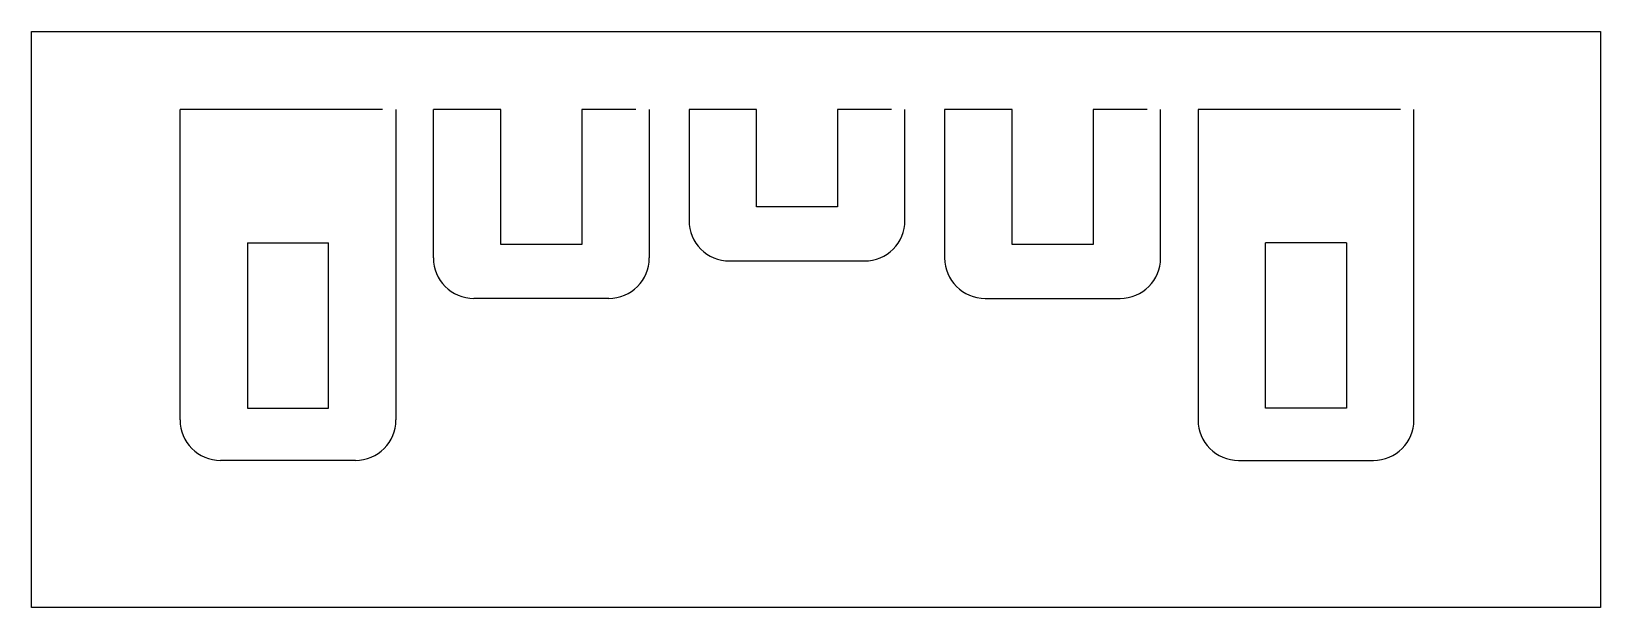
# Model space of a CAD drawing. Header units: inches. Extents: x 106.45 to 113.71, y -109.83 to -107.16.
import ezdxf

# ---------------------------------------------------------------- set-up
doc = ezdxf.new("R2010")
doc.units = ezdxf.units.IN
doc.header["$MEASUREMENT"] = 0

msp = doc.modelspace()

# ---------------------------------------------------------------- linework, layer by layer
for p, q in [((108.0716, -107.5184), (107.1341, -107.5184)), ((107.1341, -108.9559), (107.1341, -107.5184)), ((108.1341, -107.5184), (108.1341, -108.9559)), ((108.6198, -107.5184), (108.3073, -107.5184)), ((108.3073, -108.2059), (108.3073, -107.5184)), ((108.6198, -108.1434), (108.6198, -107.5184)), ((108.9948, -107.5184), (108.9948, -108.1434)), ((109.2448, -107.5184), (108.9948, -107.5184)), ((109.3073, -107.5184), (109.3073, -108.2059)), ((109.8036, -107.5184), (109.4911, -107.5184)), ((109.4911, -107.5184), (109.4911, -108.0327)), ((109.8036, -107.9702), (109.8036, -107.5184)), ((110.1786, -107.5184), (110.1786, -107.9702)), ((110.4286, -107.5184), (110.1786, -107.5184)), ((110.4911, -108.0327), (110.4911, -107.5184)), ((110.6749, -107.5184), (110.6749, -108.2059)), ((110.9874, -107.5184), (110.6749, -107.5184)), ((110.9874, -108.1434), (110.9874, -107.5184)), ((111.3624, -107.5184), (111.3624, -108.1434)), ((111.6124, -107.5184), (111.3624, -107.5184)), ((111.6749, -108.2059), (111.6749, -107.5184)), ((111.8481, -107.5184), (111.8481, -108.9559)), ((112.7856, -107.5184), (111.8481, -107.5184)), ((112.8481, -108.9559), (112.8481, -107.5184)), ((110.1786, -107.9702), (109.8036, -107.9702)), ((107.4466, -108.1359), (107.8216, -108.1359)), ((107.4466, -108.1359), (107.4466, -108.9012)), ((107.8216, -108.9012), (107.8216, -108.1359)), ((108.9948, -108.1434), (108.6198, -108.1434)), ((111.3624, -108.1434), (110.9874, -108.1434)), ((112.5356, -108.1359), (112.1606, -108.1359)), ((112.1606, -108.9012), (112.1606, -108.1359)), ((112.5356, -108.1359), (112.5356, -108.9012)), ((109.6786, -108.2202), (110.3036, -108.2202)), ((109.1198, -108.3934), (108.4948, -108.3934)), ((110.8624, -108.3934), (111.4874, -108.3934)), ((107.4466, -108.9012), (107.8216, -108.9012)), ((112.5356, -108.9012), (112.1606, -108.9012)), ((107.9466, -109.1434), (107.3216, -109.1434)), ((112.0356, -109.1434), (112.6606, -109.1434))]:
    msp.add_line(p, q)
msp.add_lwpolyline([(106.4458, -107.157), (113.7124, -107.157), (113.7124, -109.8253), (106.4458, -109.8253)], close=True)
for centre, start, end in [((109.6786, -108.0327), 180, 270), ((110.3036, -108.0327), 270, 0), ((108.4948, -108.2059), 180, 270), ((109.1198, -108.2059), 270, 0), ((110.8624, -108.2059), 180, 270), ((111.4874, -108.2059), 270, 0), ((107.3216, -108.9559), 180, 270), ((107.9466, -108.9559), 270, 0), ((112.0356, -108.9559), 180, 270), ((112.6606, -108.9559), 270, 0)]:
    msp.add_arc(centre, 0.1875, start, end)

doc.saveas('drawing.dxf')
